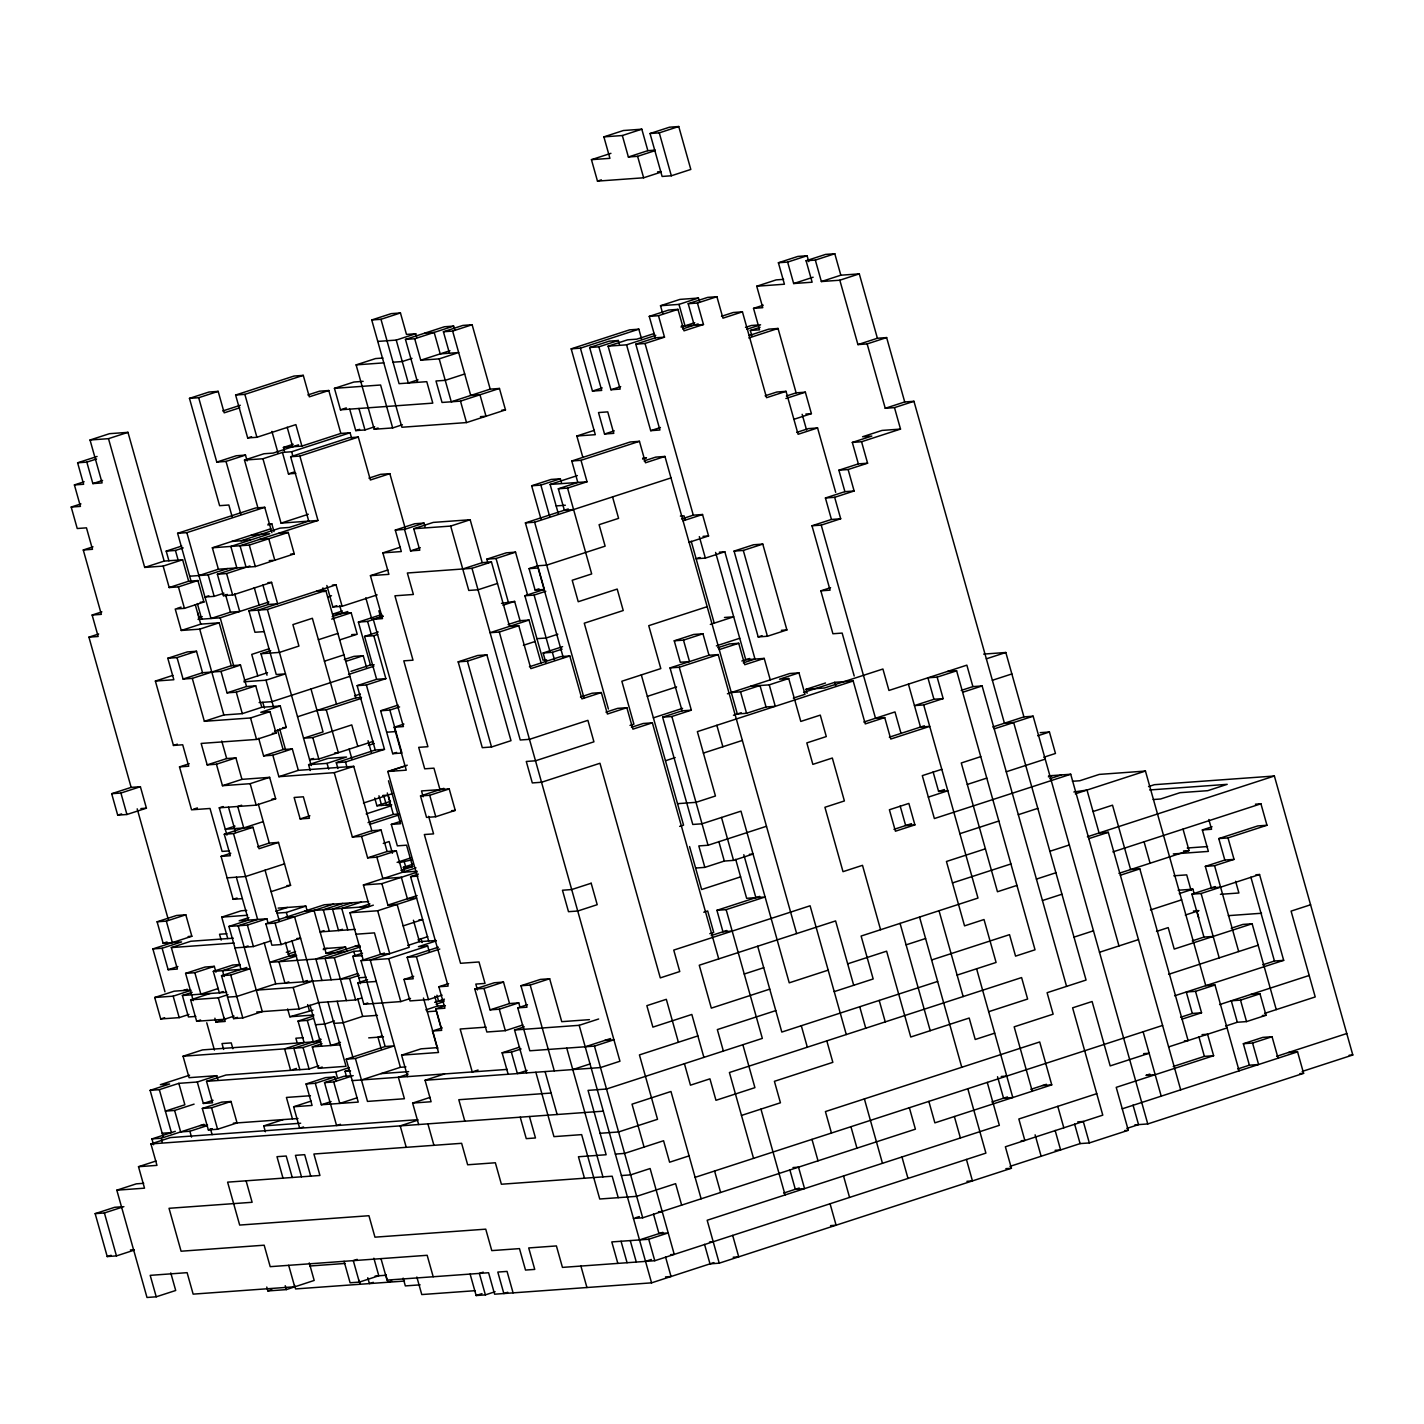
<?xml version="1.0" encoding="UTF-8"?>
<svg xmlns="http://www.w3.org/2000/svg" width="1424" height="1424" viewBox="0 0 1424 1424"><rect width="100%" height="100%" fill="white"/><g stroke="black" fill="none" stroke-linecap="round" stroke-linejoin="round"><path stroke-width="1.5" d="M661.163 172.09L643.63 177.786L597.475 181.115L591.441 159.666L609.917 158.331L603.883 136.864L623.356 130.527L641.815 129.192L647.849 150.659L655.236 150.125M603.883 136.864L622.341 135.529L641.815 129.192M650.038 133.518L669.511 127.199L678.75 126.522L690.818 169.438L671.327 175.775L662.107 176.451L650.038 133.518L659.276 132.859L678.75 126.522M591.441 159.666L610.932 153.329M622.341 135.529L628.376 156.996L647.849 150.659M628.376 156.996L637.614 156.32L655.129 150.624M597.475 181.115L601.373 179.851M417.535 382.326L405.466 339.41L414.704 338.752L420.739 360.201L439.197 358.866L451.266 401.782L490.212 389.126L499.45 388.467L505.484 409.916L466.52 422.572L401.906 427.253L371.735 319.955L391.226 313.636L400.447 312.96L406.481 334.426L415.719 333.75L416.805 337.648M371.735 319.955L380.973 319.296L400.447 312.96M232.13 516.716L228.855 505.004L219.616 505.68L189.463 398.364L208.936 392.045L218.175 391.369L224.191 412.835L239.784 407.78M189.463 398.364L198.684 397.705L218.175 391.369M377.769 341.422L396.228 340.087L415.719 333.75M131.15 787.383L111.677 793.702L117.711 815.169L126.932 814.492L146.423 808.173L140.389 786.707L131.15 787.383L88.929 637.151L98.167 636.492L92.133 615.026L101.353 614.349L83.268 549.984L92.489 549.308L86.472 527.841L77.234 528.518L71.2 507.051L80.438 506.392L74.404 484.925L83.624 484.267L77.608 462.8L86.828 462.124L92.863 483.59L102.101 482.914L90.032 439.998L109.506 433.679L127.982 432.344L164.169 561.092L182.628 559.757L188.662 581.223L197.9 580.547L203.935 602.014L184.444 608.351L175.223 609.009L181.257 630.476L199.716 629.141L219.189 622.804L231.258 665.72L240.496 665.061L246.53 686.51L255.75 685.852L261.785 707.301L280.261 705.966L286.277 727.433L274.601 731.224M405.466 339.41L444.43 326.755L453.651 326.096L454.754 329.994M340.852 433.43L301.906 446.086L295.872 424.619L256.907 437.275L247.687 437.951L235.619 395.035L294.056 376.043L303.276 375.366L309.311 396.833L328.802 390.514L340.852 433.43L350.09 432.754L351.746 438.61M414.704 338.752L453.651 326.096M90.032 439.998L108.491 438.663L127.982 432.344M235.619 395.035L244.857 394.359L303.276 375.366M449.45 353.205L443.416 331.756L462.889 325.42L472.127 324.743L490.212 389.126M443.416 331.756L452.636 331.08L472.127 324.743M402.405 424.761L392.668 427.93L374.209 429.265L356.107 364.882L375.58 358.563L382.967 358.029M222.749 410.966L240.282 405.27M77.608 462.8L97.081 456.463M86.828 462.124L96.565 458.973M412.017 358.385L402.262 361.536L393.042 362.212M307.869 394.964L319.563 391.173L328.802 390.514M380.973 319.296L399.076 383.679L426.773 381.668L432.789 403.134L340.478 409.809L334.444 388.343L353.917 382.024L363.156 381.347M420.739 360.201L449.948 350.713M439.197 358.866L458.67 352.547L440.212 353.882L434.178 332.415L424.939 333.091M74.404 484.925L84.141 481.757M92.863 483.59L102.599 480.422M418.033 379.834L408.296 383.003L396.228 340.087M751.979 336.331L750.341 330.475L759.562 329.798L753.527 308.349L762.766 307.673L756.731 286.224L784.428 284.213L778.394 262.746L797.885 256.427L807.105 255.75L808.761 261.607M778.394 262.746L787.632 262.087L807.105 255.75M247.687 437.951L251.567 436.687M340.478 409.809L346.317 407.905M662.712 313.529L660.505 305.715L679.996 299.396L698.454 298.043L699.558 301.959M787.632 262.087L793.666 283.536L812.125 282.201L806.091 260.752L825.582 254.415L834.802 253.757L840.836 275.206L859.295 273.871L877.398 338.253L886.636 337.577L904.721 401.96L913.959 401.301L1004.436 723.196L1013.674 722.538L1086.067 980.05L1047.103 992.706L1053.137 1014.173L1014.173 1026.829L1032.275 1091.211M464.705 373.996L445.231 380.333L435.993 380.991L442.027 402.458L460.486 401.123L499.45 388.467M660.505 305.715L678.981 304.38L698.454 298.043M806.091 260.752L815.329 260.076L834.802 253.757M649.255 316.377L658.475 315.701L664.51 337.168L655.289 337.826L649.255 316.377L668.728 310.04L677.966 309.364L684.001 330.831L703.474 324.512L697.44 303.045L688.201 303.704L694.236 325.17M688.201 303.704L707.692 297.385L716.913 296.708L722.947 318.175L742.438 311.838L766.557 397.688L786.03 391.351L798.099 434.284L817.572 427.948L835.674 492.33M658.475 315.701L677.966 309.364M697.44 303.045L716.913 296.708M71.2 507.051L80.937 503.9M756.731 286.224L776.205 279.887L783.592 279.353M198.684 397.705L216.786 462.088L236.259 455.751L245.498 455.093L247.135 460.949M582.879 457.478L576.845 436.011L595.303 434.676L571.184 348.844L629.622 329.852L638.842 329.175L641.583 338.93M216.786 462.088L226.024 461.412L245.498 455.093M571.184 348.844L580.405 348.168L638.842 329.175M580.405 348.168L592.473 391.084L601.711 390.425L589.643 347.509L609.116 341.173L618.354 340.496L619.458 344.412M258.189 508.849L244.483 460.077L263.956 453.758L273.194 453.081L298.506 444.858M284.533 451.319L283.429 447.421L293.184 444.252M589.643 347.509L598.881 346.833L618.354 340.496M793.666 283.536L813.14 277.217M598.881 346.833L610.932 389.749L620.17 389.09L608.101 346.157L627.592 339.838L636.813 339.161L654.346 333.465M244.483 460.077L262.942 458.742L282.433 452.423L291.653 451.746L350.09 432.754M349.699 409.133L355.733 430.6L359.631 429.336M355.733 430.6L364.971 429.941L374.708 426.773M608.101 346.157L626.578 344.822L655.788 335.334M681.117 327.111L694.752 322.678M815.329 260.076L821.363 281.543L840.836 275.206M374.209 429.265L378.108 428.001M626.578 344.822L650.697 430.671L659.935 429.995L635.798 344.163L655.289 337.826M682.559 328.962L698.134 323.907M721.505 316.306L733.2 312.515L742.438 311.838M241.065 540.782L280.03 528.108L289.268 527.45L308.741 521.113L290.638 456.73L349.076 437.755L358.314 437.079L370.382 479.995L389.856 473.676L405.217 528.304M635.798 344.163L645.036 343.487L664.51 337.168M753.527 308.349L763.264 305.181M821.363 281.543L839.822 280.208L859.295 273.871M290.638 456.73L299.877 456.072L358.314 437.079M282.433 452.423L288.449 473.872L294.305 471.967M745.5 327.378L751.356 325.491L760.576 324.814L746.941 329.247M750.341 330.475L760.078 327.306M83.268 549.984L93.005 546.816M749.327 335.459L768.8 329.14L778.038 328.463L796.123 392.846L805.361 392.187L811.395 413.636L793.862 419.332M748.81 337.969L778.038 328.463M592.473 391.084L602.21 387.933M610.932 389.749L620.686 386.58M191.332 582.078L177.608 533.306L255.537 507.994L264.757 507.318L271.895 532.683M177.608 533.306L186.847 532.647L264.757 507.318M368.941 478.144L380.617 474.334L389.856 473.676M168.94 560.86L166.199 551.106L181.774 546.051M166.199 551.106L175.437 550.447L183.215 547.92M267.908 525.064L271.806 523.801L273.995 531.597M108.491 438.663L144.696 567.428L164.169 561.092M262.942 458.742L281.044 523.124L308.314 514.26M279.015 533.11L288.253 532.434L294.27 553.9L255.323 566.556L218.388 569.226L212.354 547.777L270.791 528.785M144.696 567.428L163.155 566.093L182.628 559.757M839.822 280.208L857.924 344.59L877.398 338.253M576.845 436.011L594.378 430.315M299.877 456.072L317.979 520.454L240.051 545.766L246.085 567.233M857.924 344.59L867.145 343.914L886.636 337.577M212.354 547.777L249.289 545.089L288.253 532.434M604.541 434.017L613.78 433.341L607.745 411.874L598.507 412.551L604.541 434.017L614.278 430.849M198.915 575.563L218.388 569.226M650.697 430.671L660.433 427.503M163.155 566.093L169.189 587.542L188.662 581.223M189.677 576.222L208.153 574.887L227.626 568.568M765.115 395.819L776.81 392.027L786.03 391.351M169.189 587.542L178.427 586.884L197.9 580.547M264.188 631.615L254.949 632.274L248.915 610.807L268.406 604.488L277.627 603.812L271.592 582.363L232.646 595.018L223.408 595.677L217.374 574.228L236.847 567.891L230.83 546.442L269.777 533.769L251.318 535.121M92.133 615.026L101.869 611.857M573.587 509.561L564.349 510.219L558.333 488.77L577.806 482.433L571.772 460.984L630.209 441.992L639.447 441.315L645.464 462.782L664.955 456.445L737.329 713.976L746.568 713.299L766.041 706.98L775.279 706.304L769.245 684.855L750.786 686.19M217.374 574.228L226.612 573.552L249.983 565.969M571.772 460.984L581.01 460.308L639.447 441.315M786.386 396.014L796.123 392.846M785.888 398.506L805.361 392.187M407.62 1076.615L401.586 1055.148L438.503 1052.478L432.469 1031.029L441.707 1030.353L435.673 1008.886L444.911 1008.228L438.877 986.761L448.115 986.102L387.791 771.488L406.249 770.153L394.181 727.237L403.419 726.56L373.266 619.262L382.486 618.603L370.418 575.67L388.894 574.335L382.86 552.886L401.319 551.551L395.285 530.084L414.776 523.747L423.996 523.089L425.1 526.987M540.96 518.941L531.65 485.78L551.124 479.443L560.344 478.784L561.448 482.683M395.285 530.084L404.523 529.408L423.996 523.089M531.65 485.78L540.871 485.103L560.344 478.784M404.523 529.408L410.557 550.874L419.795 550.198L413.761 528.749L433.234 522.412L470.169 519.742L482.22 562.658L491.458 561.999L509.561 626.382L518.781 625.706L530.849 668.621L569.814 655.966L581.882 698.881L601.355 692.562L607.389 714.029L626.863 707.692L632.897 729.159L652.37 722.822L718.728 958.886M558.333 513.708L550.109 484.445L577.379 475.58M208.847 595.748L204.949 597.012L214.17 596.353L223.924 593.185M88.929 637.151L98.665 633.983M177.163 608.368L181.062 607.105M642.598 459.062L646.478 457.798L642.794 458.065M223.408 595.677L227.306 594.413M644.04 460.913L655.716 457.122L664.955 456.445M413.761 528.749L450.678 526.079L470.169 519.742M558.333 488.77L567.553 488.094L587.044 481.775L581.01 460.308M382.86 552.886L400.393 547.19M198.363 617.927L202.244 616.645M410.557 550.874L420.294 547.706M234.746 593.933L239.695 611.483L230.457 612.16L210.983 618.479L186.847 532.647M181.257 630.476L200.731 624.139L219.189 622.804M198.043 619.422L220.204 617.82L268.905 601.996M796.657 432.415L808.351 428.624L817.572 427.948M563.245 657.496L525.403 522.893L568.247 508.955M377.164 594.894L342.098 606.286L336.064 584.837L258.153 610.148L276.256 674.531L285.476 673.855L266.003 680.191L243.842 681.793M370.418 575.67L387.951 569.974M525.403 522.893L534.623 522.216L670.989 477.912M867.145 343.914L885.247 408.296L904.721 401.96M248.915 610.807L267.392 609.472L325.829 590.497L355.982 697.796L361.518 697.386M885.247 408.296L894.486 407.62L913.959 401.301M327.609 597.012L331.507 595.748M229.478 850.876L222.091 851.41L210.022 808.476L191.564 809.811L179.495 766.895L188.733 766.237L182.699 744.77L173.461 745.446L155.376 681.064L173.835 679.729L167.801 658.262L187.292 651.925L196.512 651.266L202.546 672.715L221.005 671.38L240.496 665.061M167.801 658.262L177.039 657.585L196.512 651.266M326.844 585.495L332.86 606.962L336.758 605.698M487.916 563.067L486.83 559.151L506.303 552.832L515.541 552.156L527.61 595.09M462.747 568.995L482.22 562.658M852.317 442.419L861.556 441.743L867.59 463.209L858.352 463.868L852.317 442.419L871.808 436.082L862.57 436.759L882.043 430.422L900.52 429.087L894.486 407.62M486.83 559.151L496.05 558.493L515.541 552.156M439.98 789.608L433.946 768.159L424.708 768.818L418.692 747.351L427.912 746.692L403.793 660.843L413.013 660.184L394.929 595.802L413.387 594.467L407.353 573L471.985 568.318L491.458 561.999M861.556 441.743L900.52 429.087M342.454 610.949L332.718 614.118L351.176 612.783L357.21 634.232L339.677 639.928M332.201 616.61L347.794 611.537M331.703 619.102L351.176 612.783M155.376 681.064L172.909 675.368M269.278 648.703L251.745 654.399L257.78 675.866M177.039 657.585L183.073 679.052L202.546 672.715M267.018 675.19L260.984 653.741L270.72 650.572M374.138 664.741L370.436 665.008L358.385 622.092L381.757 614.492M373.266 619.262L383.003 616.094M529.087 568.639L538.325 567.962L544.36 589.429L535.121 590.088L529.087 568.639L536.884 566.093M681.598 518.977L693.292 515.168L702.53 514.509L708.565 535.958L689.074 542.295M183.073 679.052L192.293 678.376L231.258 665.72M358.385 622.092L367.606 621.416L383.198 616.361M683.039 520.828L702.53 514.509M838.878 470.205L848.117 469.528L854.133 490.995L844.913 491.654L838.878 470.205L858.352 463.868M318.406 639.732L337.88 633.413M497.492 583.448L478.019 589.785L468.781 590.444L450.678 526.079M848.117 469.528L867.59 463.209M364.562 636.403L373.8 635.727L385.868 678.643L376.63 679.319L364.562 636.403L378.197 631.971M373.8 635.727L377.698 634.463M244.145 680.298L267.516 672.698M535.121 590.088L539.02 588.824M825.422 497.991L834.66 497.314L840.694 518.781L831.456 519.457L825.422 497.991L844.913 491.654M501.497 603.349L514.634 601.409L520.116 620.917M546.656 659.864L542.971 660.131L524.869 595.748L544.36 589.429M221.005 671.38L227.039 692.847L246.53 686.51M324.441 661.199L343.914 654.88M502.939 605.218L514.634 601.409M524.869 595.748L534.107 595.09L545.801 591.28M834.66 497.314L854.133 490.995M227.039 692.847L236.277 692.171L255.75 685.852M344.27 659.526L354.006 656.357L363.245 655.699L366.538 667.393M345.712 661.395L363.245 655.699M700.021 557.496L696.122 558.76L705.361 558.101L724.834 551.764L755.005 659.063L743.31 662.854M350.963 671.345L370.436 665.008M192.293 678.376L204.362 721.309L223.853 714.973L242.311 713.638L261.785 707.301M348.506 674.478L373.836 666.236M508.119 624.513L519.796 620.722L529.034 620.045L541.102 662.961M734.072 551.088L753.545 544.769L762.783 544.093L786.902 629.942L767.429 636.261L758.191 636.937L734.072 551.088L743.292 550.429L762.783 544.093M854.204 676.008L842.154 633.075L832.915 633.751L820.847 590.835L830.085 590.159L811.983 525.776L831.456 519.457M349.948 676.329L272.037 701.64L259.115 702.584M529.034 620.045L490.07 632.701L499.308 632.042L518.781 625.706M811.983 525.776L821.221 525.118L840.694 518.781M280.261 705.966L260.77 712.303L270.008 711.626L276.042 733.093L256.551 739.43L201.158 743.435L207.192 764.884L216.43 764.225L235.903 757.888L241.938 779.355L269.634 777.344L275.669 798.811L256.195 805.147L219.26 807.817L226.932 835.123M204.362 721.309L250.535 717.963L270.008 711.626M173.461 745.446L177.359 744.165M357.157 685.656L366.377 684.98L384.48 749.362L375.242 750.021L357.157 685.656L376.63 679.319M366.377 684.98L385.868 678.643M458.172 661.84L477.645 655.503L486.883 654.826L511.002 740.676L491.529 746.995L482.291 747.671L458.172 661.84L467.392 661.163L486.883 654.826M354.54 695.927L360.379 694.022M297.545 716.77L355.982 697.796M523.373 645.303L535.068 641.512M557.852 634.214L546.175 638.005L536.937 638.682M317.018 710.451L326.256 709.775L361.322 698.383M179.495 766.895L189.232 763.727M545.873 662.73L543.131 652.975L562.605 646.656M543.131 652.975L552.352 652.317L562.106 649.148M111.677 793.702L120.915 793.043L140.389 786.707M207.192 764.884L226.683 758.565L235.903 757.888M380.635 710.772L389.873 710.095L401.924 753.011L392.704 753.688L380.635 710.772L398.168 705.076M707.176 606.677L648.739 625.67L660.807 668.586L621.843 681.242L633.911 724.157L630.013 725.421M389.873 710.095L399.61 706.927M529.408 666.77L560.575 656.642L569.814 655.966M310.984 688.985L323.052 731.918L303.579 738.237L312.817 737.579L351.764 724.905L357.798 746.372M258.67 738.326L263.6 755.895L283.091 749.558L292.312 748.899L298.346 770.348L353.739 766.343L371.842 830.726L381.08 830.05L387.097 851.516L396.335 850.84L402.369 872.307L417.143 871.239M263.6 755.895L272.838 755.218L292.312 748.899M117.711 815.169L121.61 813.905M394.181 727.237L403.918 724.068M710.327 624.406L733.698 616.806L724.46 617.482M820.847 590.835L830.584 587.667M216.43 764.225L222.464 785.692L241.938 779.355M674.246 640.8L683.484 640.124L689.519 661.59L680.28 662.249L674.246 640.8L693.737 634.463L702.958 633.787L708.992 655.254L718.23 654.595L796.639 933.574M313.511 758.44L309.613 759.704L318.834 759.028L373.391 741.317M683.484 640.124L702.958 633.787M222.464 785.692L250.161 783.681L269.634 777.344M308.599 764.688L328.072 758.369L346.53 757.034L327.057 763.353L308.599 764.688L310.236 770.544M368.389 745.375L374.245 743.47M272.838 755.218L278.873 776.685L298.346 770.348M337.933 768.533L336.295 762.694L375.242 750.021M193.522 809.188L197.402 807.924M336.295 762.694L345.516 762.018L384.48 749.362M716.361 645.873L739.732 638.272M219.26 807.817L223.159 806.554M717.803 647.724L729.48 643.933L738.718 643.274L744.752 664.723L764.225 658.404L770.259 679.853M278.873 776.685L334.266 772.662L353.739 766.343M392.704 753.688L396.602 752.424M719.245 649.593L738.718 643.274M758.191 636.937L762.089 635.674M241.617 805.219L237.719 806.482L243.753 827.931M580.44 697.03L592.117 693.221L601.355 692.562M670.028 667.909L679.266 667.251L691.334 710.167L682.096 710.825L670.028 667.909L708.992 655.254M679.266 667.251L718.23 654.595M387.791 771.488L407.264 765.169M406.089 765.756L390.514 770.829L394.199 770.544M741.868 661.003L749.665 658.475M235.031 826.116L225.295 829.266L252.991 827.273L259.026 848.722L278.499 842.403L290.567 885.319L271.094 891.655M647.35 696.372L676.578 686.884M242.383 898.651L233.144 899.309L221.076 856.394L230.314 855.717L224.28 834.268L263.244 821.612M605.948 712.16L617.624 708.369L626.863 707.692M224.28 834.268L233.518 833.592L252.991 827.273M300.161 818.925L309.4 818.266L303.365 796.799L294.127 797.476L300.161 818.925L309.898 815.774M363.44 803.047L392.65 793.542M221.076 856.394L230.813 853.225M374.726 797.956L376.915 805.77L390.55 801.338M653.385 717.838L682.612 708.333M727.415 693.773L789.733 673.534L798.971 672.858L805.005 694.325L793.31 698.116M257.584 846.871L269.278 843.061L278.499 842.403M386.135 805.094L390.034 803.83M631.455 727.29L643.15 723.499L652.37 722.822M828.181 970.153L789.234 982.827L740.978 811.146L702.014 823.802L692.776 824.46L662.623 717.162L682.096 710.825M731.313 692.509L740.533 691.85L760.007 685.514L766.041 706.98M798.971 672.858L779.498 679.195L788.718 678.518L800.786 721.434L820.277 715.115L826.294 736.564L806.821 742.901L812.855 764.368L832.328 758.031L844.396 800.947L824.923 807.283L843.008 871.666L862.499 865.329L880.584 929.712M423.159 796.799L421.522 790.943L449.219 788.949L455.253 810.398L435.762 816.735L426.541 817.394L420.507 795.945L443.879 788.344M366.164 813.923L391.475 805.699M420.507 795.945L429.728 795.268L449.219 788.949M662.623 717.162L671.861 716.503L691.334 710.167M769.245 684.855L788.718 678.518M368.033 822.645L393.344 814.403L398.88 814.012M369.457 824.496L398.684 815.009M807.123 693.239L806.02 689.323L825.493 683.004M334.266 772.662L352.369 837.045L371.842 830.726M400.927 870.438L412.622 866.646L406.588 845.18L397.349 845.856L391.315 824.389L401.052 821.221M733.449 715.24L741.228 712.712M803.563 692.456L834.731 682.327L853.19 680.992L865.258 723.908L884.731 717.589L890.765 739.038L929.73 726.382L920.491 727.059L908.423 684.143M352.369 837.045L361.589 836.386L381.08 830.05M284.533 863.852L245.569 876.525L227.11 877.86M853.19 680.992L697.368 731.633L715.453 795.998L695.98 802.335L677.521 803.67M383.287 843.435L389.126 841.531L392.419 853.243M152.884 948.918L162.122 948.259L181.596 941.923L163.137 943.258L157.103 921.791L176.576 915.472L185.814 914.795L191.848 936.262L152.884 948.918L164.953 991.834M157.103 921.791L166.341 921.132L185.814 914.795M233.144 899.309L237.043 898.046M665.453 760.754L675.19 757.586M361.589 836.386L367.623 857.835L387.097 851.516M986.351 658.814L1005.825 652.495L1023.927 716.877L1033.148 716.201L1147.762 1123.945L1303.601 1073.322L1297.567 1051.855L1288.328 1052.532M367.623 857.835L376.862 857.177L396.335 850.84M703.403 753.082L742.349 740.427M937.134 677.13L943.169 698.597L933.948 699.273L927.914 677.806L937.134 677.13L956.625 670.811L1035.034 949.79L1015.561 956.127L1009.527 934.66L931.616 959.972M227.751 938.576L221.735 917.127L241.208 910.79L246.744 910.381M397.118 862.357L410.753 857.924M398.862 862.73L412.195 859.793M163.137 943.258L167.035 941.994M248.915 917.608L239.179 920.776L266.875 918.765L267.979 922.663M404.487 871.221L403.384 867.323L413.12 864.154M240.994 969.352L228.926 926.437L248.417 920.1L236.348 877.184M275.686 911.253L287.363 907.444M863.816 722.057L894.984 711.929L901.018 733.378M933.948 699.273L914.457 705.592L923.695 704.933L943.169 698.597M961.218 690.409L972.895 686.617L982.133 685.941L1066.576 986.387M992.386 680.28L1011.859 673.944M162.122 948.259L168.157 969.708L177.377 969.05L171.343 947.583L190.834 941.246L233.305 938.185M304.825 911.111L369.439 906.429L363.405 884.963L416.004 867.875M962.66 692.278L982.133 685.941M228.926 926.437L247.402 925.102L266.875 918.765M277.128 913.104L286.349 912.446L305.84 906.109L306.925 910.007M363.405 884.963L381.881 883.628L416.929 872.236M296.904 938.487L300.606 938.22L281.115 944.557L271.895 945.216L265.861 923.767L324.298 904.774L368.602 901.57M428.677 941.015L410.593 876.632L418.371 874.105M265.861 923.767L275.099 923.09L333.536 904.098M342.757 903.439L323.284 909.758L329.318 931.225M351.995 902.763L332.522 909.099L338.538 930.566L342.436 929.285M361.233 902.104L341.742 908.423L347.776 929.89M360.219 907.088L369.955 903.92M168.157 969.708L177.893 966.54M889.324 737.187L924.39 725.795M244.198 947.227L248.096 945.963M363.12 959.58L349.966 912.748L373.337 905.166M234.96 947.903L253.419 946.551L270.952 940.855M381.881 883.628L387.915 905.094L417.125 895.589M349.966 912.748L377.663 910.755L416.627 898.099L407.389 898.758L401.354 877.291L382.896 878.644L376.862 857.177M193.272 1000.68L185.601 973.357L205.074 967.038L214.312 966.362L215.95 972.218M185.601 973.357L194.839 972.699L214.312 966.362M323.978 930.637L320.08 931.901L355.163 929.356M223.23 991.549L219.332 992.813L213.297 971.364L232.771 965.027L240.158 964.493M240.069 964.991L222.536 970.687L224.173 976.544M286.295 952.3L290.193 951.036M679.657 826.401L683.556 825.137L641.316 674.905M188.947 1014.458L179.193 1017.626L160.734 1018.961L154.7 997.494L174.191 991.175L190.798 989.965M233.518 833.592L257.637 919.441L238.164 925.76L262.283 1011.61L242.81 1017.929L233.572 1018.605L221.521 975.689L246.833 967.466M287.737 954.169L295.533 951.641M992.759 727.005L1023.927 716.877M183.411 990.499L187.309 989.235M221.521 975.689L230.741 975.013L250.232 968.694L213.297 971.364M295.035 954.133L269.706 962.357L334.337 957.676L353.811 951.357L361.198 950.823M994.201 728.857L1033.148 716.201M154.7 997.494L173.176 996.159L190.691 990.463M296.477 956.002L278.944 961.698L284.978 983.147L288.858 981.884M195.818 1016.416L188.431 1016.95L182.397 995.501L192.133 992.332M323.23 949.63L327.128 948.366M403.17 925.885L422.643 919.548L418.959 919.815M218.388 988.47L200.873 994.166L194.839 972.699M314.045 910.434L326.114 953.35L345.587 947.031L346.691 950.929M358.723 945.091L315.861 959.011L321.895 980.477M234.088 1016.113L224.351 1019.281L196.654 1021.275L190.62 999.826L210.093 993.489M360.165 946.96L325.099 958.352L331.133 979.801M190.62 999.826L218.317 997.815L228.054 994.646M360.468 983.664L352.796 956.341L362.533 953.172M160.734 1018.961L164.632 1017.697M1037.74 735.799L1049.435 732.007L1055.469 753.456L1043.774 757.265M359.329 975.298L349.592 978.466L275.74 983.824L236.776 996.48L227.555 997.138M749.344 854.329L753.029 854.062L733.556 860.381L724.318 861.057L704.844 867.376L698.81 845.927L708.048 845.251L766.486 826.276M941.798 769.316L922.307 775.635L934.375 818.551L1070.723 774.247L1118.979 945.928M980.744 756.642L961.271 762.979L997.459 891.744L1016.95 885.408M418.015 939.822L427.752 936.654M303.543 1126.954L299.663 1128.217L293.629 1106.768L312.087 1105.433L306.053 1083.967L315.291 1083.29L321.326 1104.757L358.243 1102.087L346.192 1059.171L355.413 1058.495L394.377 1045.839L385.139 1046.515L361.02 960.666L384.391 953.065M407.762 945.483L419.457 941.673L436.064 940.481M307.335 980.549L303.437 981.812L291.92 940.837M256.267 990.143L293.184 987.473L312.675 981.136M435.975 940.979L418.442 946.675L427.663 945.999L429.318 951.855M361.02 960.666L388.716 958.655L427.663 945.999M196.654 1021.275L200.553 1020.011M340.372 979.142L357.887 973.446M442.099 995.145L428.464 999.577L410.005 1000.912L403.971 979.445L413.209 978.786L407.175 957.32L438.343 947.191M407.175 957.32L416.413 956.661L439.785 949.06M214.882 1018.196L215.967 1022.094L225.704 1018.943M233.572 1018.605L237.47 1017.341M933.112 771.933L938.594 791.441L944.432 789.537M928.341 797.102L947.832 790.765L938.594 791.441M967.305 784.446L986.779 778.109M1006.27 771.772L1045.216 759.117M410.521 998.42L400.767 1001.588L363.85 1004.258L357.816 982.791L367.552 979.623M256.747 1012.001L299.218 1008.94L318.691 1002.603L355.626 999.933L361.465 998.028M287.63 1008.957L289.837 1016.754L312.995 1010.15M403.971 979.445L413.708 976.294M217.872 1079.57L216.768 1075.672L189.072 1077.683L183.055 1056.216L202.528 1049.897L320.703 1041.336M740.605 876.864L701.64 889.519L689.59 846.586M1048.367 776.863L1052.265 775.599M290.638 1070.332L284.604 1048.865L304.077 1042.546L298.043 1021.079L313.636 1016.006M893.987 829.355L911.502 823.659M1049.808 778.714L1061.503 774.923M298.043 1021.079L307.281 1020.403L313.12 1018.516M914.902 824.888L895.429 831.207L889.395 809.758L908.868 803.421L914.902 824.888L905.664 825.546L900.182 806.037M363.85 1004.258L367.748 1002.994M438.877 986.761L448.613 983.592M334.462 1020.901L324.725 1024.07L315.505 1024.728M377.449 1015.33L362.675 1016.398L343.202 1022.735L333.964 1023.393M189.588 1075.191L160.36 1084.679L169.598 1084.002L150.125 1090.339L163.279 1137.153M703.776 912.232L707.675 910.968L713.709 932.435L709.811 933.699M1073.874 791.993L1087.01 790.053L1099.079 832.969L1108.299 832.31L1180.692 1089.823M150.125 1090.339L159.346 1089.663L178.837 1083.344L197.295 1082.009L216.768 1075.672M522.857 1024.977L505.324 1030.673L486.848 1032.008L474.797 989.075L494.27 982.756L503.509 982.079L509.543 1003.546L518.763 1002.87L519.867 1006.786M732.167 931.1L722.947 931.759L716.913 910.31L759.757 896.372M1075.316 793.844L1145.448 771.06L1205.772 985.675L1214.992 984.999L1239.129 1070.848M321.112 1039.342L293.842 1048.206L299.859 1069.655M434.658 1002.336L444.413 999.167M716.913 910.31L726.151 909.633L765.097 896.978L746.639 898.313L735.674 859.295M959.883 833.681L998.847 821.025M1018.32 814.706L1037.811 808.369M436.1 1004.205L443.896 1001.659M474.797 989.075L484.018 988.416L503.509 982.079M183.055 1056.216L303.063 1047.53L320.596 1041.834M327.929 1001.944L346.032 1066.309L318.335 1068.32L312.301 1046.854L322.038 1043.703M425.865 1009.865L437.542 1006.056L444.929 1005.522M197.295 1082.009L203.329 1103.458L212.568 1102.799L206.533 1081.332L226.007 1075.013L309.097 1068.997L318.834 1065.828M435.673 1008.886L445.409 1005.736M340.496 1042.368L330.76 1045.519L294.572 916.771L285.334 917.43M604.684 1040.446L613.922 1039.787L594.449 1046.106L529.817 1050.787L517.749 1007.872L526.987 1007.195L520.953 985.746L540.426 979.409L549.664 978.751L561.732 1021.667L589.429 1019.655M520.953 985.746L530.191 985.07L549.664 978.751M1148.527 786.6L1154.366 784.695L1274.373 776.009L1352.8 1054.988L1302.159 1071.453M381.828 1035.924L377.947 1037.188L381.223 1048.901M292.579 1069.691L296.477 1068.427M711.252 935.568L726.845 930.495M1093.045 811.52L1112.518 805.183L1130.62 869.566L1139.841 868.889L1188.097 1040.588L1184.412 1040.855M178.837 1083.344L184.871 1104.793L165.38 1111.129L174.618 1110.453L194.091 1104.134M484.018 988.416L490.052 1009.865L509.543 1003.546M985.408 848.829L946.444 861.484L964.546 925.867L984.02 919.53L996.088 962.446L957.124 975.102M203.329 1103.458L213.066 1100.307M490.052 1009.865L499.29 1009.207L518.763 1002.87M318.335 1068.32L322.233 1067.057M346.192 1059.171L385.139 1046.515M432.469 1031.029L442.223 1027.861M202.315 1108.459L221.788 1102.123L231.026 1101.464L237.06 1122.913L217.587 1129.25L208.349 1129.908L202.315 1108.459L211.553 1107.783L231.026 1101.464M517.749 1007.872L527.485 1004.703M206.533 1081.332L335.779 1071.969L349.414 1067.555M306.053 1083.967L325.526 1077.63L334.765 1076.971L335.868 1080.869M346.655 1077.167L345.017 1071.311L348.916 1070.047M315.291 1083.29L334.765 1076.971M401.586 1055.148L421.059 1048.829L437.684 1047.619M153.578 1144.771L151.941 1138.915L175.312 1131.332M340.478 1124.284L336.58 1125.547L324.53 1082.632L344.003 1076.295L351.39 1075.761M1087.384 836.778L1274.373 776.009M324.53 1082.632L333.75 1081.955L353.223 1075.636M151.941 1138.915L161.179 1138.257L204.024 1124.319M952.478 882.933L1010.915 863.959M1049.862 851.285L1069.353 844.966M1088.826 838.629L1108.299 832.31M170.773 1272.914L175.704 1290.482L156.231 1296.801L146.992 1297.478L116.821 1190.179L144.518 1188.168L138.502 1166.701L156.96 1165.366L150.926 1143.917L170.399 1137.58L417.837 1119.673M174.618 1110.453L180.652 1131.92L189.89 1131.261L207.406 1125.565M526.613 1072.913L514.545 1029.997L524.299 1026.829M208.349 1129.908L212.247 1128.645M361.447 1079.962L400.411 1067.306L405.947 1066.896M293.629 1106.768L311.162 1101.072M408.118 1074.123L398.382 1077.292L404.416 1098.741L367.481 1101.411L355.413 1058.495M321.326 1104.757L331.062 1101.589M138.502 1166.701L156.017 1161.005M265.38 1131.76L263.743 1125.903L283.216 1119.584M514.545 1029.997L579.176 1025.316L598.65 1018.997M1112.892 851.908L1260.934 803.795L1266.968 825.261L1228.004 837.917L1218.784 838.594L1224.818 860.043L1234.038 859.384L1228.004 837.917M357.317 1097.726L339.784 1103.422L333.75 1081.955M508.154 1074.248L502.12 1052.799L519.653 1047.103M744.236 974.016L763.727 967.697M1036.423 879.089L1055.896 872.752M418.656 1124.533L412.622 1103.066L431.098 1101.731L425.064 1080.264L444.537 1073.945M502.12 1052.799L511.358 1052.122L521.095 1048.954M1173.287 853.937L1208.371 851.41L1202.337 829.943L1212.073 826.774M478.072 1070.029L472.234 1071.934L460.166 1029.018L486.029 1027.149M116.821 1190.179L136.312 1183.842L143.699 1183.308M1218.784 838.594L1257.73 825.938L1266.968 825.261M585.211 1046.782L610.54 1038.559M1118.926 873.357L1189.058 850.573L1183.024 829.124M412.622 1103.066L430.155 1097.37M769.743 989.146L711.324 1008.139L699.255 965.223L835.603 920.919L853.706 985.301M847.672 963.834L886.618 951.179L910.755 1037.01L969.192 1018.035L975.226 1039.484L994.7 1033.165M906.109 944.842L925.582 938.523M1042.457 900.538L1061.93 894.219M1120.368 875.226L1139.841 868.889M527.129 1070.421L517.393 1073.589L511.358 1052.122M133.998 1250.201L116.465 1255.897L107.227 1256.555L95.159 1213.64L114.65 1207.303L122.037 1206.769M95.159 1213.64L104.397 1212.963L123.87 1206.644M572.786 1069.566L590.301 1063.87M417.73 1120.172L400.197 1125.868L406.232 1147.317M1220.599 887.17L1211.361 887.846L1205.327 866.379L1224.818 860.043M1205.327 866.379L1214.565 865.703L1234.038 859.384M697.867 1035.924L639.429 1054.917L657.532 1119.3L618.568 1131.955L600.109 1133.29M775.777 1010.613L717.34 1029.588L723.374 1051.054M834.215 991.62L873.179 978.964L861.111 936.049L977.985 898.063L923.695 704.933M1179.268 893.613L1192.903 889.181L1193.988 893.079M1213.177 936.422L1203.956 937.081L1191.888 894.165L1215.259 886.565M1150.467 909.954L1181.635 899.826M1191.888 894.165L1201.108 893.507L1259.546 874.514L1283.683 960.346L1174.604 995.803M937.651 981.439L781.812 1032.062L757.693 946.23M1073.999 937.134L1093.472 930.798M107.227 1256.555L111.125 1255.292M1185.302 915.062L1198.937 910.63L1193.383 911.04M1156.502 931.421L1168.196 927.611L1174.23 949.078L1252.141 923.767L1276.26 1009.598M1099.506 952.264L1138.47 939.609M1192.262 940.89L1203.956 937.081M1231.226 928.234L1242.903 924.425L1252.141 923.767M1310.578 904.774L1291.087 911.111L1315.224 996.942L1264.583 1013.407M988.665 1011.699L1027.63 999.043L1021.595 977.576L729.408 1072.521L753.545 1158.353M1168.57 974.336L1258.175 945.216M741.477 1115.437L780.441 1102.781L774.407 1081.314L832.844 1062.34L826.81 1040.873M1262.768 964.813L1274.444 961.022L1283.683 960.346M357.193 1259.368L353.294 1260.649L359.329 1282.098L378.802 1275.779L373.871 1258.211M266.769 1287.047L267.872 1290.945L271.77 1289.681M689.074 1155.879L669.6 1162.215L663.566 1140.749L624.602 1153.404L615.364 1154.081M1195.519 991.335L1201.553 1012.784L1192.315 1013.461L1186.281 991.994L1195.519 991.335L1214.992 984.999M267.872 1290.945L286.331 1289.61L314.188 1280.443L309.257 1262.892M1180.638 1017.252L1192.315 1013.461M1219.585 1004.596L1309.19 975.476M695.108 1177.345L1162.589 1025.44M1182.08 1019.121L1201.553 1012.784M1237.314 1022.254L1231.279 1000.805L1240.518 1000.129L1259.991 993.81L1266.025 1015.259L1246.534 1021.595L1237.314 1022.254L1225.619 1026.063M373.319 1282.33L369.421 1283.594L367.784 1277.737M391.778 1280.995L387.88 1282.259L385.69 1274.444M635.424 1217.823L639.305 1216.559M991.869 1101.998L1007.462 1096.943M1030.834 1089.342L1046.426 1084.287M633.466 1218.463L642.705 1217.787L915.401 1129.179L909.366 1107.73M831.456 1133.041L825.422 1111.574L1039.698 1041.959L1051.749 1084.874L934.874 1122.86L928.857 1101.393M1168.623 1046.907L1227.061 1027.914M483.252 1272.148L479.354 1273.412L485.388 1294.879L495.125 1291.71M639.501 1239.912L662.872 1232.33M783.645 1193.081L799.22 1188.025M1149.844 1074.105L1145.946 1075.369L1155.184 1074.693M1173.216 1066.505L1204.384 1056.377L1213.622 1055.718L1207.588 1034.251L1202.052 1034.643M1243.348 1043.721L1252.568 1043.044L1258.602 1064.511L1249.382 1065.188L1243.348 1043.721L1262.821 1037.384L1272.059 1036.725L1278.093 1058.192M470.116 1274.088L476.15 1295.537L481.988 1293.651M617.838 1263.391L611.804 1241.924L648.739 1239.254L668.212 1232.917L658.974 1233.593L653.491 1214.085M1096.747 1093.685L1018.836 1118.997L1024.853 1140.464L1021.168 1140.731M1213.622 1055.718L1116.22 1087.349L1128.289 1130.282L1089.324 1142.938L1080.104 1143.597L1009.972 1166.381M1252.568 1043.044L1272.059 1036.725M507.745 1292.262L503.847 1293.544L497.813 1272.077L507.051 1271.401L513.085 1292.867M645.535 1261.379L651.373 1259.475M1237.687 1068.979L1249.382 1065.188M1276.652 1056.323L1346.766 1033.539M618.212 1197.673L612.178 1176.206L501.39 1184.234L495.356 1162.767L467.659 1164.779L461.625 1143.312L313.903 1154.01L319.937 1175.476L227.609 1182.151L239.677 1225.067L368.941 1215.722L374.957 1237.171L485.744 1229.161L491.778 1250.61L519.475 1248.617L525.509 1270.066L534.748 1269.407L528.713 1247.94L556.41 1245.929L562.444 1267.396L654.773 1260.721L985.906 1153.12L967.804 1088.737M1122.254 1108.815L1297.567 1051.855M380.991 1258.638L387.025 1280.105L488.592 1272.736L494.609 1294.202L651.569 1282.846L713.905 1262.59M1126.847 1128.413L1138.541 1124.622L1133.041 1105.113M704.524 1244.345L710.006 1263.853L719.227 1263.177L1011.414 1168.25L1005.38 1146.783L1102.781 1115.152L1072.61 1007.836L1092.101 1001.517L1110.186 1065.9L1149.15 1053.244L1143.614 1053.635M657.585 171.859L661.27 171.592M681.313 326.114L703.474 324.512M356.107 364.882L383.804 362.871M334.444 388.343L380.6 385.014L392.668 427.93M501.8 410.183L505.484 409.916M480.458 416.645L486.011 416.253L479.977 394.786L470.739 395.463L452.636 331.08M283.429 447.421L301.906 446.086M805.859 414.046L811.395 413.636M288.449 473.872L295.836 473.338M550.109 484.445L587.044 481.775M268.121 524.068L271.806 523.801M281.044 523.124L317.979 520.454M556.143 505.912L565.364 505.235M231.845 541.44L250.304 540.105M259.542 539.429L268.762 538.77L274.796 560.237M680.369 516.111L684.054 515.844L685.158 519.742M290.585 554.167L294.27 553.9M269.261 560.629L272.945 560.362M703.011 536.367L708.565 535.958M267.908 582.63L271.592 582.363M719.298 552.174L724.834 551.764M537.471 565.809L546.691 565.132L605.129 546.157L599.095 524.691L618.586 518.354L612.551 496.905M332.379 585.104L336.064 584.837M316.591 591.156L325.829 590.497M200.232 602.281L203.935 602.014M332.86 606.962L342.098 606.286M351.675 634.641L355.359 634.374M260.984 653.741L279.442 652.406L298.933 646.069L292.899 624.602L312.372 618.283L336.509 704.115M781.367 630.334L786.902 629.942M764.225 658.404L745.767 659.739L715.596 552.441M983.664 654.097L1005.825 652.495M947.387 671.469L956.625 670.811M806.02 689.323L824.478 687.988L882.916 669.013L888.95 690.462L966.86 665.15L972.895 686.617M282.593 727.7L286.277 727.433M272.34 733.36L276.042 733.093M386.669 732.221L395.908 731.562M334.622 752.976L338.325 752.709L326.256 709.775M884.731 717.589L875.511 718.248L821.221 525.118M1040.196 732.666L1049.435 732.007M140.887 808.565L146.423 808.173M271.984 799.078L275.669 798.811M382.629 795.518L386.331 795.251M376.915 805.77L391.689 804.685M451.55 810.665L455.253 810.398M1048.58 775.866L1070.723 774.247M391.315 824.389L400.553 823.731L388.485 780.797M1145.448 771.06L1099.275 774.407L1079.801 780.744L1072.414 781.278M1149.649 789.964L1227.203 784.339L1207.73 790.676L1180.033 792.687L1160.56 799.006L1153.173 799.54M1255.398 804.204L1260.934 803.795M403.384 867.323L412.622 866.646M286.883 885.586L290.567 885.319M410.593 876.632L417.98 876.098M1202.337 829.943L1211.575 829.266L1208.834 819.512M695.606 868.053L704.844 867.376M278.143 908.12L305.84 906.109M221.735 917.127L247.58 915.24M387.915 905.094L397.136 904.418L409.204 947.334L370.24 959.99L400.411 1067.306M1187.224 848.01L1207.534 846.55M1183.504 850.982L1189.058 850.573M188.146 936.529L191.848 936.262M226.932 933.717L219.545 934.251L221.183 940.107M171.343 947.583L234.123 943.044M356 934.215L374.459 932.88L380.493 954.329L389.731 953.671L377.663 910.755M1173.785 875.796L1186.708 874.87L1191.087 890.481M1255.861 874.781L1259.546 874.514M323.444 948.633L345.587 947.031M354.825 946.355L360.361 945.963M1178.129 890.249L1192.903 889.181M296.566 955.486L289.179 956.038L285.352 942.368M326.114 953.35L344.572 952.015M352.796 956.341L362.034 955.682M1220.439 894.325L1238.898 892.99L1235.605 881.278M358.83 977.807L366.217 977.273M1228.325 915.65L1261.557 913.247M182.397 995.501L226.719 992.279M357.816 982.791L376.274 981.456M444.092 1000.663L438.556 1001.072L436.919 995.216M215.967 1022.094L225.206 1021.435L224.102 1017.537M289.837 1016.754L313.832 1015.009M427.307 1011.716L436.527 1011.058L441.476 1028.609M303.241 1037.687L295.872 1038.221L296.957 1042.119M368.709 1037.865L383.483 1036.797M312.301 1046.854L339.998 1044.86M1250.753 994.468L1259.991 993.81M345.017 1071.311L350.553 1070.901M380.92 1073.625L408.617 1071.631M352.226 1080.62L507.318 1069.388M1262.323 1015.526L1266.025 1015.259M425.064 1080.264L600.483 1067.573L619.956 1061.236L499.308 632.042M310.432 1095.715L286.42 1097.441L292.454 1118.908M551.106 1093.045L458.795 1099.72L464.829 1121.186M200.125 1125.601L207.512 1125.067M233.358 1123.18L297.99 1118.516M162.194 1133.255L171.414 1132.596L159.346 1089.663M263.743 1125.903L300.678 1123.233M1001.232 1076.473L1006.768 1076.081M1349.115 1055.255L1352.8 1054.988M150.926 1143.917L603.313 1111.165M1042.528 1085.551L1051.749 1084.874M1299.898 1073.589L1303.601 1073.322M1077.754 1121.881L1083.29 1121.471L1089.324 1142.938M1134.839 1124.889L1147.762 1123.945M1124.586 1130.549L1128.289 1130.282M621.398 1175.548L630.636 1174.871L650.109 1168.534L674.246 1254.384L670.544 1254.651M792.99 1167.555L798.526 1167.164L804.56 1188.613L795.322 1189.289L789.839 1169.78M1055.077 1150.325L1060.613 1149.933L1055.131 1130.425M1005.878 1168.659L1011.414 1168.25M966.914 1181.315L972.45 1180.905L966.433 1159.456M130.403 1249.969L134.087 1249.702M658.493 1211.735L662.178 1211.468M830.566 1225.619L836.102 1225.21L830.067 1203.743M309.845 1266.007L344.928 1263.462M709.508 1241.995L713.193 1241.728M375.117 1276.046L386.189 1275.245M359.329 1282.098L350.108 1282.775L344.074 1261.308M404.505 1281.048L295.569 1288.934L294.465 1285.035M733.164 1257.25L738.718 1256.858L732.684 1235.391M420.116 1284.84L405.342 1285.908L403.134 1278.111M475.313 1290.678L421.771 1294.558L416.84 1277.008M665.506 1276.919L671.042 1276.509L665.56 1257M476.15 1295.537L485.388 1294.879M1250.877 877.131L1274.444 961.022M1214.565 865.703L1238.684 951.552M1240.518 1000.129L1246.534 1021.595M1201.108 893.507L1219.211 957.871M1196.587 909.989L1198.777 917.786M1144.059 841.78L1150.094 863.229M1198.901 1036.868L1204.384 1056.377M1143.116 1031.777L1161.219 1096.16M1074.622 1124.088L1080.104 1143.597M1057.783 1106.341L1063.817 1127.808M1035.106 1134.803L1041.14 1156.252M976.597 968.783L1012.802 1097.548L1003.564 1098.207L997.53 1076.74M802.157 414.313L806.554 429.923M939.021 910.719L963.158 996.569M987.277 1082.418L999.345 1125.334L707.176 1220.261L719.227 1263.177M919.548 917.056L961.77 1067.27M834.731 682.327L835.835 686.226M900.075 923.393L930.228 1030.691M954.365 1116.523L960.399 1137.99M659.276 132.859L671.327 175.775M879.213 1000.431L885.247 1021.88M637.614 156.32L643.63 177.786M678.981 304.38L685.015 325.847M743.292 550.429L767.429 636.261M859.722 1006.75L865.756 1028.217M901.962 1156.982L907.996 1178.431M846.283 1034.536L810.096 905.789L673.748 950.093L679.764 971.542L660.291 977.879L599.967 763.264L541.529 782.257L532.309 782.933L526.275 761.466L535.495 760.79L593.933 741.815L587.898 720.348L529.479 739.341L520.241 739.999L471.985 568.318M864.386 1098.919L882.471 1163.301M645.036 343.487L693.292 515.168M699.326 536.634L705.361 558.101M740.533 691.85L746.568 713.299M691.192 541.209L714.225 623.142M850.929 1126.704L856.963 1148.171M716.842 725.297L722.876 746.763M801.303 1025.743L807.319 1047.192M843.524 1175.957L849.558 1197.424M743.809 854.72L755.877 897.654M721.487 817.465L733.556 860.381M811.983 1139.378L818.017 1160.827M718.835 841.548L724.318 861.057M671.861 716.503L708.048 845.251M726.151 909.633L762.338 1038.399L606.499 1089.022L588.041 1090.375L606.143 1154.739L578.447 1156.751L584.481 1178.218M742.865 1044.735L754.916 1087.651L715.969 1100.307L709.935 1078.84L690.462 1085.177L684.428 1063.71M760.95 1109.1L785.087 1194.95M567.553 488.094L591.69 573.943L572.199 580.262L578.233 601.729L617.197 589.073L623.231 610.522L584.267 623.196L608.404 709.027M703.901 1057.391L691.833 1014.458L652.886 1027.131L646.852 1005.664L666.325 999.328L678.394 1042.261M540.871 485.103L549.646 516.325M534.623 522.216L583.982 697.796M714.581 1171.009L720.615 1192.475M552.352 652.317L554.559 660.113M534.107 595.09L550.002 651.658M701.142 1198.812L670.971 1091.496L632.025 1104.17L644.075 1147.085M460.486 401.123L466.52 422.572M681.651 1205.131L675.617 1183.664L636.67 1196.338L599.735 1199.008L581.651 1134.625L553.954 1136.637L535.851 1072.254M496.05 558.493L508.119 601.409M594.449 1046.106L642.705 1217.787M648.739 1239.254L654.773 1260.721M579.176 1025.316L651.569 1282.846M467.392 661.163L491.529 746.995M630.262 1240.589L636.297 1262.056M566.752 1048.117L602.939 1176.883M621.042 1241.265L627.076 1262.714M530.191 985.07L554.31 1070.919M358.937 408.474L364.971 429.941M545.089 1071.578L557.14 1114.494M580.903 1266.061L586.937 1287.527M499.29 1009.207L505.324 1030.673M529.443 1116.505L535.477 1137.972L526.257 1138.63L520.223 1117.181M378.873 610.771L380.511 616.628M429.728 795.268L435.762 816.735M428.642 816.308L433.572 833.877L424.352 834.535L460.539 963.3L478.998 961.965L485.032 983.414L475.812 984.091L477.449 989.947M365.808 597.777L371.824 619.244M367.606 621.416L371.45 635.086M339.749 605.645L341.938 613.441M287.185 427.236L292.668 446.744M291.653 451.746L292.757 455.644M388.165 795.108L390.372 802.905M387.31 792.954L393.344 814.403M404.398 862.321L406.036 868.177M368.051 740.711L371.344 752.424M383.715 795.553L385.904 803.35M322.928 587.881L324.013 591.797M421.006 938.63L422.109 942.546M378.944 795.785L381.685 805.539M413.423 920.224L419.457 941.673M434.801 996.302L437.542 1006.056M271.931 431.401L277.965 452.85M416.413 956.661L428.464 999.577M423.462 998.064L437.72 1048.794M349.111 748.988L351.853 758.743M244.857 394.359L256.907 437.275M345.516 762.018L347.171 767.874M388.716 958.655L400.767 1001.588M327.057 763.353L328.713 769.209M427.894 1123.856L433.928 1145.323M312.817 737.579L318.834 759.028M262.906 584.979L268.406 604.488M226.024 461.412L240.816 514.1M249.289 545.089L255.323 566.556M267.392 609.472L311.251 765.56M254.237 587.596L259.168 605.147M353.811 951.357L354.914 955.255M357.744 998.847L362.675 1016.398M266.003 680.191L273.675 707.497M279.709 728.963L285.743 750.412M349.592 978.466L355.626 999.933M433.199 1276.758L427.164 1255.292L270.204 1266.666L264.17 1245.199L181.079 1251.215L169.029 1208.3L252.119 1202.283L246.085 1180.816M277.609 730.049L283.091 749.558M226.612 573.552L232.646 595.018M262.799 702.317L264.455 708.173M334.337 957.676L346.388 1000.591M225.526 594.591L230.457 612.16M337.168 1001.268L353.063 1057.836M250.535 717.963L256.551 739.43M208.153 574.887L214.17 596.353M220.204 617.82L233.91 666.592M236.277 692.171L242.311 713.638M335.779 1071.969L337.435 1077.826M258.296 804.044L269.278 843.061M250.161 783.681L256.195 805.147M286.349 912.446L288.004 918.284M197.349 603.545L201.745 619.155M319.652 1038.594L320.738 1042.493M310.023 1005.219L321.539 1046.195M197.74 612.64L199.396 618.497M195.248 604.63L200.731 624.139M307.673 1004.579L309.311 1010.417M199.716 629.141L223.853 714.973M175.437 550.447L178.178 560.202M265.06 870.189L279.318 920.919M307.281 1020.403L313.316 1041.87M275.099 923.09L281.115 944.557M293.184 987.473L299.218 1008.94M178.427 586.884L184.444 608.351M221.735 740.996L226.683 758.565M303.063 1047.53L309.097 1068.997M228.499 807.141L235.619 832.506M264.223 942.848L275.74 983.824M359.097 1280.354L360.183 1284.27M247.402 925.102L253.419 946.551M310.699 1176.135L304.683 1154.668L295.444 1155.345L301.479 1176.811M292.24 1177.47L286.206 1156.021L276.986 1156.68L283.002 1178.146M230.741 975.013L242.81 1017.929M232.877 1048.74L231.24 1042.902L222.002 1043.561L223.657 1049.417M218.317 997.815L224.351 1019.281M288.68 1265.313L294.715 1286.78L193.148 1294.131L187.114 1272.664L150.196 1275.352L156.231 1296.801M285.227 1285.712L286.331 1289.61M206.747 1022.77L214.419 1050.075M137.185 808.832L168.441 920.046M166.341 921.132L172.357 942.581M211.553 1107.783L217.587 1129.25M120.915 793.043L126.932 814.492M173.176 996.159L179.193 1017.626M210.467 1128.823L212.105 1134.679M189.89 1131.261L191.528 1137.1M161.179 1138.257L162.265 1142.155M104.397 1212.963L116.465 1255.897M591.174 883.236L571.7 889.555L562.462 890.231L568.496 911.68L577.735 911.022L597.208 904.685L591.174 883.236"/></g></svg>
